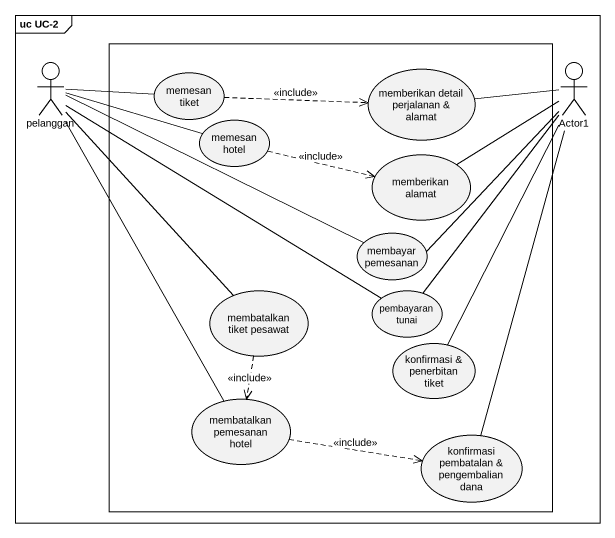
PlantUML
@startuml
mainframe uc UC-2
rectangle " " as rectangle1 {
  usecase "memesan tiket" as memesan_tiket
  usecase "memberikan detail perjalanan & alamat" as memberikan_detail
  usecase "memesan hotel" as memesan_hotel
  usecase "memberikan alamat" as memberikan_alamat
  usecase "membayar pemesanan" as membayar_pemesanan
  usecase "membatalkan tiket pesawat" as membatalkan_tiket_pesawat
  usecase "pembayaran tunai" as pembayaran_tunai
  usecase "konfirmasi & penerbitan tiket" as konfirmasi_penerbitan_tiket
  usecase "membatalkan pemesanan hotel" as membatalkan_pemesanan_hotel
  usecase "konfirmasi pembatalan & pengembalian dana" as konfirmasi_pembatalan
}
actor pelanggan
actor Actor1
pelanggan -right- memesan_tiket
pelanggan -right- memesan_hotel
pelanggan -right- membayar_pemesanan
pelanggan -- membatalkan_tiket_pesawat
pelanggan -right- pembayaran_tunai
pelanggan -- membatalkan_pemesanan_hotel
memesan_tiket .right.> memberikan_detail : <<include>>
Actor1 -left- memberikan_detail
Actor1 -left- memberikan_alamat
Actor1 -- membayar_pemesanan
Actor1 -- pembayaran_tunai
Actor1 -- konfirmasi_penerbitan_tiket
Actor1 -- konfirmasi_pembatalan
memesan_hotel .right.> memberikan_alamat : <<include>>
membatalkan_tiket_pesawat ..> membatalkan_pemesanan_hotel : <<include>>
membatalkan_pemesanan_hotel .right.> konfirmasi_pembatalan : <<include>>
@enduml
